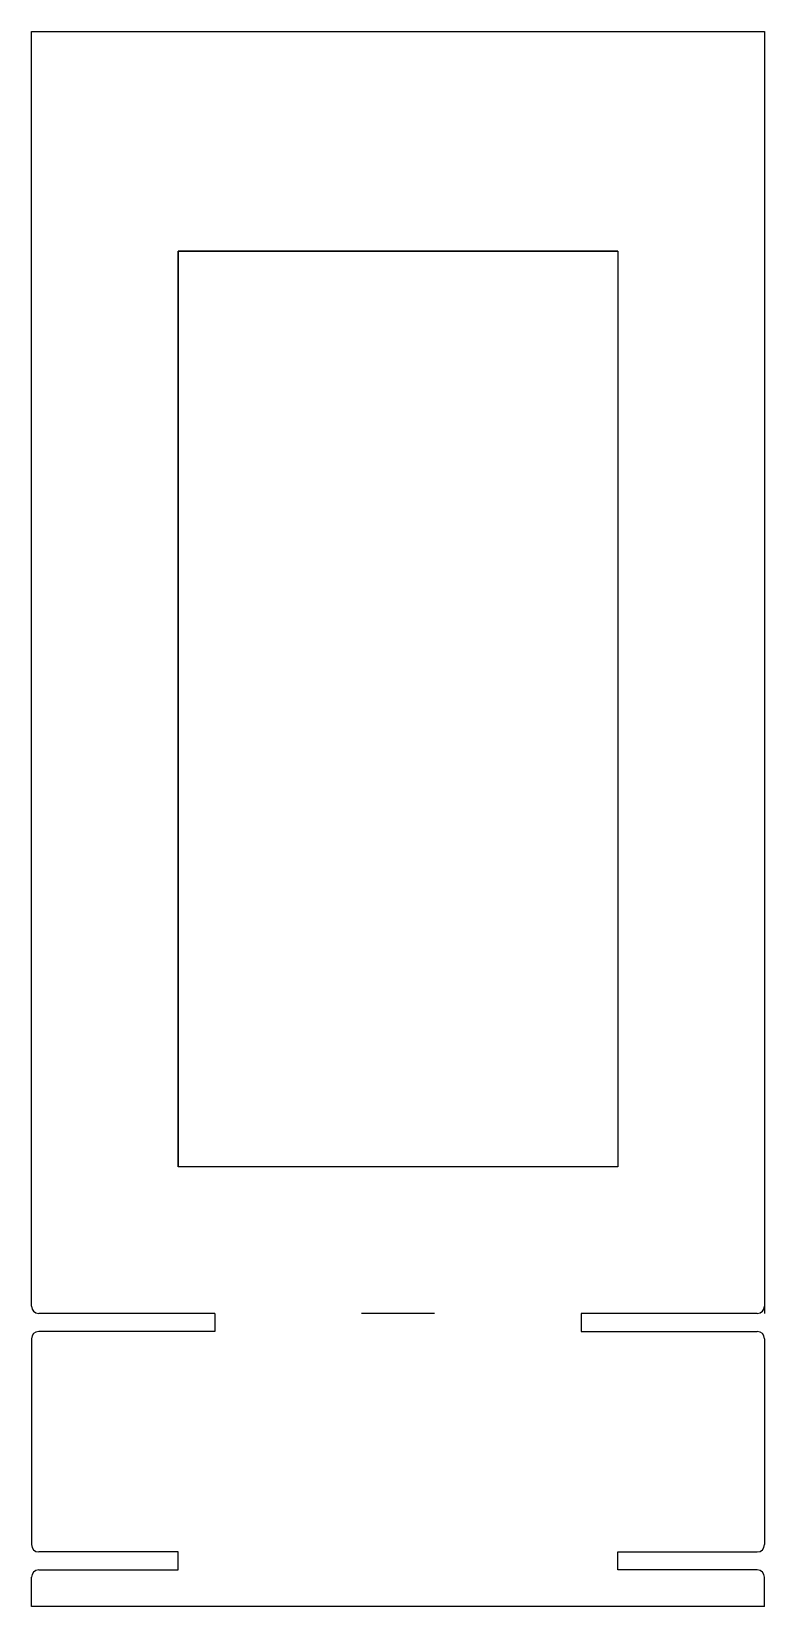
# Model space of a CAD drawing. Header units: millimetres. Extents: x 0 to 100, y 0 to 215.
import ezdxf

# ---------------------------------------------------------------- set-up
doc = ezdxf.new("R2010")
doc.units = ezdxf.units.MM
doc.layers.get('0').update_dxf_attribs({"linetype": 'CONTINUOUS'})

msp = doc.modelspace()

# ---------------------------------------------------------------- linework, layer by layer
for p, q in [((0, 41), (0, 215)), ((0, 215), (100, 215)), ((100, 215), (100, 40)), ((100, 215), (100, 185)), ((80, 185), (20, 185)), ((20, 185), (20, 60)), ((20, 185), (80, 185)), ((20, 60), (20, 185)), ((80, 185), (80, 60)), ((80, 185), (80, 60)), ((80, 60), (20, 60)), ((80, 60), (20, 60)), ((100, 60), (100, 41)), ((25, 40), (1, 40)), ((25, 40), (25, 37.55)), ((55, 40), (45, 40)), ((99, 40), (75, 40)), ((75, 40), (75, 37.55)), ((0, 36.55), (0, 8.45)), ((25, 37.55), (1, 37.55)), ((75, 37.55), (99, 37.55)), ((100, 36.55), (100, 8.45)), ((20, 7.45), (1, 7.45)), ((20, 5), (20, 7.45)), ((80, 5), (80, 7.45)), ((80, 7.45), (99, 7.45)), ((1, 5), (20, 5)), ((99, 5), (80, 5)), ((0, 0), (0, 4)), ((100, 0), (100, 4)), ((100, 0), (0, 0))]:
    msp.add_line(p, q)
for centre, start, end in [((1, 41), 180, 270), ((99, 41), -90, 0), ((1, 36.55), 90, 180), ((99, 36.55), 0, 90), ((1, 8.45), 180, 270), ((99, 8.45), -90, 0), ((1, 4), 90, 180), ((99, 4), 0, 90)]:
    msp.add_arc(centre, 1, start, end)

doc.saveas('drawing.dxf')
